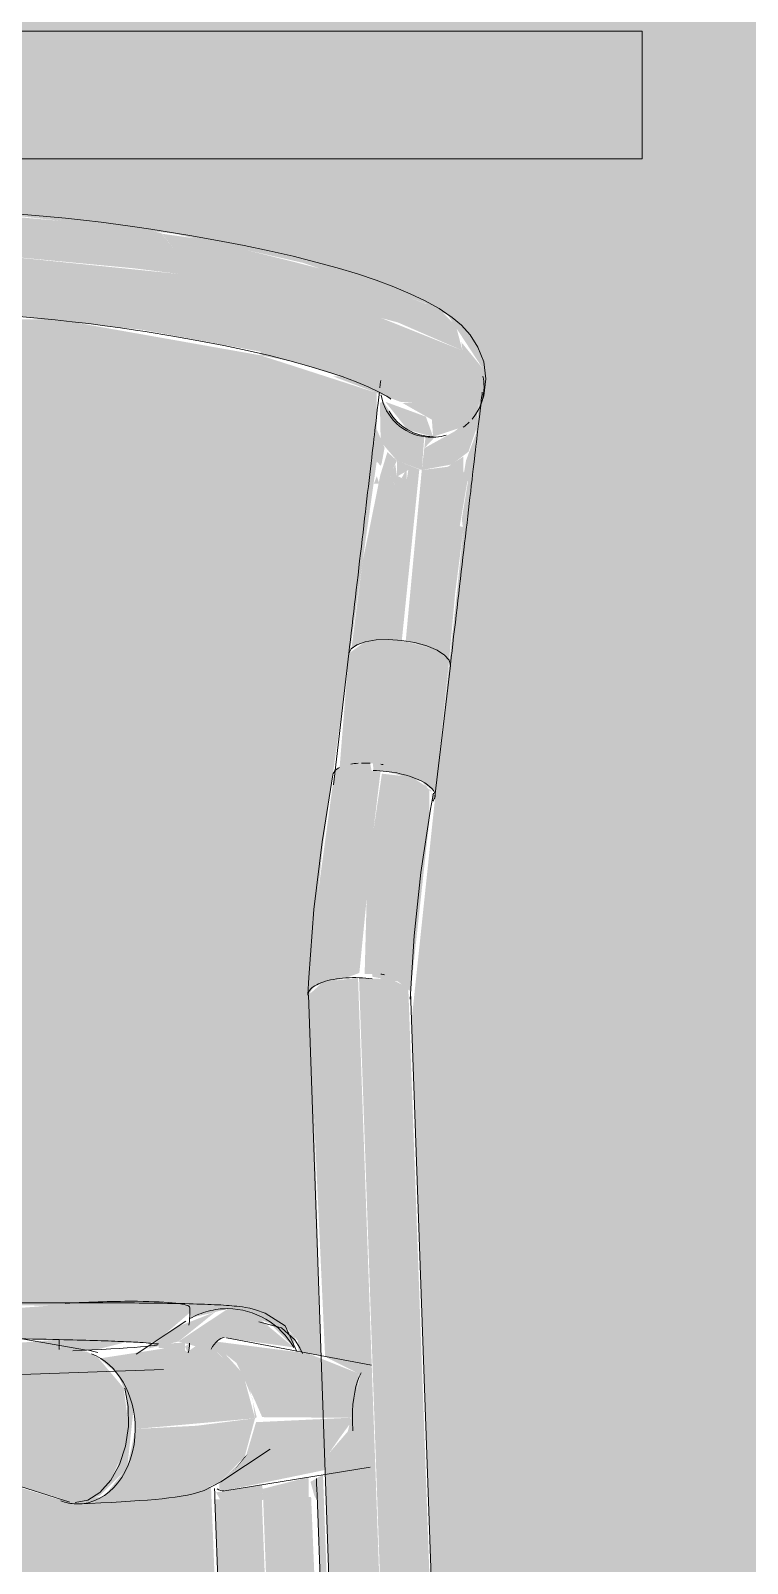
# Model space of a CAD drawing. Header units: inches. Extents: x 20426 to 36348, y -461 to 673.
# Drawn here: x 29150.27 to 29157.29, y 15 to 30.01 of the extents above; entities that cross this region are included whole.
import ezdxf

# ---------------------------------------------------------------- set-up
doc = ezdxf.new("R2010")
doc.units = ezdxf.units.IN
doc.header["$MEASUREMENT"] = 0
doc.layers.add('I-FURN', color=30, linetype='Continuous', lineweight=9)
doc.layers.add('Q-CASE', color=31, linetype='Continuous', lineweight=9)

# ---------------------------------------------------------------- blocks, each defined once
blk = doc.blocks.new('Casework 2 - Casework 1-491120-Elevation - East')
at = {"layer": 'Q-CASE'}
h = blk.add_hatch(color=256, dxfattribs=at)
h.paths.add_polyline_path([(-22613.107, 25.989), (-22612.993, 25.726), (-22612.881, 25.759), (-22613.051, 25.896), (-22613.084, 25.951)], flags=0)
h.paths.add_polyline_path([(-22543.382, 26.785), (-22543.434, 26.876), (-22543.4, 26.803)], flags=0)
h.paths.add_polyline_path([(-22635.053, 0), (-22613.198, 0), (-22612.499, 20.853), (-22613.121, 26.789), (-22612.744, 27.293), (-22611.387, 27.744), (-22610.474, 27.958), (-22609.339, 28.134), (-22607.828, 28.256), (-22604.244, 28.358), (-22604.244, 28.5), (-22608.194, 28.5), (-22608.194, 28.75), (-22614.744, 28.75), (-22614.744, 30), (-22590.744, 30), (-22590.744, 28.75), (-22597.294, 28.75), (-22597.338, 28.5), (-22601.244, 28.5), (-22601.244, 28.333), (-22597.247, 28.236), (-22595.32, 28.018), (-22594.067, 27.734), (-22592.863, 27.338), (-22592.644, 27.219), (-22592.304, 26.699), (-22592.37, 26.061), (-22592.468, 25.798), (-22592.495, 25.635), (-22592.449, 25.592), (-22592.509, 25.225), (-22592.495, 25.105), (-22593, 20.322), (-22592.291, 0), (-22546.787, 0), (-22541.624, 15.816), (-22541.736, 15.97), (-22541.831, 16.344), (-22541.725, 16.717), (-22541.337, 17.162), (-22541.288, 17.162), (-22541.192, 17.681), (-22541.1, 18.288), (-22541.107, 19.038), (-22541.113, 19.041), (-22541.232, 21.021), (-22541.607, 24.278), (-22541.929, 25.475), (-22542.105, 25.819), (-22542.527, 26.471), (-22543.498, 26.863), (-22543.79, 27.107), (-22543.875, 27.235), (-22543.967, 27.37), (-22544.004, 27.627), (-22543.872, 27.741), (-22543.935, 27.79), (-22543.513, 28.128), (-22542.797, 28.264), (-22540.045, 28.339), (-22538.874, 28.33), (-22535.539, 28.249), (-22532.8, 28.061), (-22532.8, 28.75), (-22538.2, 28.75), (-22538.2, 30), (-22532.8, 30), (-22532.8, 36), (-22635.053, 36), (-22635.053, 11.964)], flags=0)
h.paths.add_polyline_path([(-22593.337, 0), (-22593.291, 0), (-22593.868, 15.87), (-22593.99, 15.801), (-22593.95, 15.658), (-22593.925, 15.624), (-22593.361, 0.647)], flags=0)
h.paths.add_polyline_path([(-22610.061, 0), (-22610.061, 0.25), (-22610.744, 0.25), (-22610.691, 0.75), (-22604.244, 0.75), (-22604.244, 16.05), (-22607.869, 16.014), (-22608.29, 15.834), (-22608.625, 15.736), (-22609.354, 15.606), (-22610.128, 15.678), (-22610.625, 15.713), (-22610.575, 15.374), (-22611.153, 0), (-22610.565, 0)], flags=0)
h.paths.add_polyline_path([(-22609.195, 0), (-22596.294, 0), (-22596.294, 0.25), (-22609.195, 0.25), (-22609.195, 0.136)], flags=0)
h.paths.add_polyline_path([(-22594.336, 0), (-22594.964, 15.755), (-22595.314, 15.682), (-22596.466, 15.632), (-22597.03, 15.805), (-22597.17, 15.855), (-22598.045, 16.052), (-22601.244, 16.016), (-22601.244, 0.75), (-22594.744, 0.75), (-22594.798, 0.25), (-22595.428, 0.25), (-22595.428, 0), (-22594.453, 0)], flags=0)
h.paths.add_polyline_path([(-22612.197, 0), (-22612.152, 0), (-22611.543, 15.858), (-22611.643, 15.874), (-22612.152, 1.309)], flags=0)
h.paths.add_polyline_path([(-22533.289, 0), (-22533.325, 15.8), (-22533.248, 15.727), (-22533.249, 15.852), (-22533.296, 15.928), (-22533.723, 16.014), (-22533.87, 15.992), (-22540.623, 15.585), (-22545.738, 0), (-22533.342, 0)], flags=0)
h.paths.add_polyline_path([(-22593.37, 25.57), (-22593.317, 25.57), (-22593.341, 25.645)], flags=0)
h.paths.add_polyline_path([(-22593.886, 17.034), (-22593.998, 20.783), (-22593.868, 22.035), (-22593.479, 24.819), (-22593.341, 25.796), (-22593.293, 25.772), (-22593.265, 25.923), (-22593.341, 26.102), (-22593.341, 26.46), (-22594.481, 26.828), (-22596.479, 27.182), (-22597.167, 27.181), (-22597.737, 26.788), (-22598.151, 26.322), (-22598.554, 25.549), (-22598.679, 25.177), (-22598.737, 24.294), (-22598.515, 18.927), (-22598.316, 18.233), (-22597.878, 17.551), (-22595.171, 17.496), (-22595.171, 17.464), (-22595.159, 17.409), (-22594.984, 17.447), (-22594.798, 17.496), (-22594.211, 17.292), (-22594.112, 17.18), (-22594.108, 17.085), (-22593.994, 17.054), (-22593.946, 17.045)], flags=0)
h.paths.add_polyline_path([(-22611.603, 17.034), (-22611.341, 17.099), (-22611.153, 17.331), (-22610.855, 17.477), (-22610.519, 17.477), (-22610.362, 17.479), (-22610.316, 17.509), (-22609.465, 17.566), (-22607.828, 17.551), (-22607.586, 17.59), (-22607.395, 17.807), (-22607.078, 18.435), (-22606.928, 19.255), (-22606.787, 24.861), (-22606.861, 25.369), (-22607.274, 26.248), (-22607.885, 26.91), (-22608.487, 27.223), (-22609.861, 27.06), (-22611.631, 26.655), (-22612.181, 26.392), (-22611.62, 22.035), (-22611.541, 21.422), (-22611.494, 20.131), (-22611.6, 17.099)], flags=0)
h.paths.add_polyline_path([(-22595.194, 17.073), (-22595.171, 17.159), (-22595.218, 17.126), (-22595.196, 17.074)], flags=0)
h.paths.add_polyline_path([(-22610.511, 17.079), (-22610.271, 17.149), (-22610.316, 17.159), (-22610.516, 17.089)], flags=0)
h.paths.add_polyline_path([(-22534.024, 17.522), (-22534.024, 17.599), (-22533.993, 17.52)], flags=0)
h.paths.add_polyline_path([(-22533.668, 17.453), (-22532.8, 17.568), (-22532.8, 26.992), (-22535.167, 27.225), (-22535.478, 26.833), (-22535.591, 26.537), (-22535.743, 26.104), (-22535.785, 25.435), (-22535.725, 24.685), (-22535.589, 24.022), (-22535.065, 20.75), (-22534.824, 18.914), (-22534.597, 18.308), (-22534.243, 17.711), (-22534.145, 17.625), (-22533.972, 17.488), (-22533.675, 17.455)], flags=0)
h.paths.add_polyline_path([(-22606.447, 19.006), (-22606.499, 19.016), (-22606.45, 19.006)], flags=0)
h.paths.add_polyline_path([(-22593.121, 25.478), (-22593.16, 25.761), (-22593.214, 25.655), (-22593.135, 25.505)], flags=0)
h.paths.add_polyline_path([(-22593.049, 25.605), (-22593.049, 25.718), (-22593.097, 25.628)], flags=0)
h.paths.add_polyline_path([(-22607.265, 26.246), (-22607.579, 26.654), (-22607.266, 26.248)], flags=0)
h.paths.add_polyline_path([(-22543.434, 27.078), (-22543.232, 27.181), (-22543.308, 27.212), (-22543.331, 27.15), (-22543.425, 27.084)], flags=0)
h.paths.add_polyline_path([(-22543.564, 27.076), (-22543.437, 27.107), (-22543.458, 27.169), (-22543.561, 27.078)], flags=0)
blk = doc.blocks.new('Falcon 7700 Series Pedestal Base - 24_ x 30_ x 30_ - Wheelchair Height-460523-Elevation - East')
at = {"layer": 'I-FURN'}
blk.add_hatch(color=256, dxfattribs=at).paths.add_polyline_path([(-22602.986, 28.75), (-22590.744, 28.75), (-22590.744, 30), (-22614.744, 30), (-22614.744, 28.75), (-22607.828, 28.75)], flags=0)
for p, q in [((-22614.744, 30), (-22590.744, 30)), ((-22590.744, 30), (-22590.744, 28.75)), ((-22590.744, 28.75), (-22614.744, 28.75))]:
    blk.add_line(p, q, dxfattribs=at)
blk = doc.blocks.new('HermanMiller_Collection_Air-Chair_SideChair_Arms - Arms-457867-Elevation - East')
at = {"layer": 'I-FURN'}
for points in [[(-22595.275, 27.624), (-22595.323, 27.864), (-22595.452, 28.025), (-22595.724, 28.083), (-22597.364, 28.224), (-22597.296, 28.032), (-22597.228, 27.821), (-22597.202, 27.904), (-22597.104, 27.811), (-22595.724, 27.68)], [(-22592.503, 26.875), (-22592.567, 27.119), (-22592.745, 27.293), (-22593.705, 27.63), (-22595.015, 27.958), (-22595.444, 28.018), (-22595.323, 27.864), (-22595.275, 27.624), (-22593.589, 27.272), (-22593.133, 27.149)], [(-22592.987, 26.362), (-22592.745, 26.438), (-22592.567, 26.625), (-22592.503, 26.875), (-22593.303, 27.195), (-22594.067, 27.401), (-22595.275, 27.624), (-22595.323, 27.37), (-22595.452, 27.169), (-22595.628, 27.076), (-22594.477, 26.863), (-22593.303, 26.499)], [(-22592.79, 26.031), (-22592.513, 26.123), (-22592.358, 26.274), (-22592.307, 26.52), (-22592.304, 26.699), (-22592.503, 26.875), (-22592.567, 26.625), (-22592.745, 26.438), (-22592.987, 26.362), (-22592.802, 26.198), (-22592.79, 26.032)], [(-22592.304, 26.699), (-22592.513, 26.956), (-22592.503, 26.875)], [(-22592.901, 25.705), (-22592.876, 26.032), (-22593.112, 26.132), (-22593.278, 26.373), (-22593.311, 26.362), (-22593.303, 25.982), (-22593.143, 25.796), (-22592.904, 25.706)], [(-22592.633, 23.844), (-22592.574, 24.501), (-22592.491, 25.143), (-22592.529, 25.156), (-22592.454, 25.597), (-22592.495, 25.696), (-22592.495, 25.836), (-22592.646, 25.737), (-22592.901, 25.705), (-22593.058, 24.032), (-22592.751, 23.942), (-22592.677, 23.894)], [(-22593.246, 22.754), (-22593.096, 24.038), (-22593.455, 24.024), (-22593.615, 23.91), (-22593.705, 22.794), (-22593.406, 22.835), (-22593.378, 22.832), (-22593.375, 22.763), (-22593.303, 22.758)], [(-22592.772, 22.509), (-22592.633, 23.844), (-22592.751, 23.942), (-22593.096, 24.038), (-22593.246, 22.754), (-22592.901, 22.658), (-22592.783, 22.559)], [(-22594.015, 20.565), (-22593.948, 20.657), (-22593.644, 20.734), (-22593.512, 20.782), (-22593.375, 22.17), (-22593.304, 22.758), (-22593.392, 22.762), (-22593.406, 22.835), (-22593.705, 22.794), (-22593.754, 22.756), (-22593.965, 21.208), (-22594.007, 20.668)], [(-22593.01, 20.598), (-22592.827, 22.275), (-22592.828, 22.59), (-22593.001, 22.7), (-22593.291, 22.733), (-22593.433, 21.782), (-22593.46, 20.771), (-22593.387, 20.771), (-22593.382, 20.744), (-22593.135, 20.699), (-22593.01, 20.602)], [(-22592.799, 22.46), (-22592.772, 22.509), (-22592.902, 22.659), (-22592.807, 22.565), (-22592.799, 22.462)], [(-22593.182, 0), (-22592.791, 0), (-22593.525, 20.735), (-22593.868, 20.693), (-22594.01, 20.565), (-22593.847, 17.026), (-22593.53, 16.866), (-22593.505, 16.829), (-22593.624, 16.295), (-22593.81, 16.079), (-22593.847, 15.914), (-22593.242, 0)], [(-22592.791, 0), (-22592.291, 0), (-22593.033, 20.638), (-22593.303, 20.769), (-22593.303, 20.724), (-22593.515, 20.734), (-22592.917, 3.606)], [(-22595.771, 16.344), (-22595.818, 16.719), (-22596.07, 17.016), (-22596.178, 17.074), (-22597.137, 17.205), (-22597.523, 17.353), (-22597.59, 17.353), (-22597.741, 17.42), (-22597.896, 17.57), (-22597.967, 17.57), (-22598.08, 17.42), (-22597.463, 16.86), (-22596.747, 16.537), (-22596.456, 16.48)], [(-22596.304, 15.6), (-22596.083, 15.677), (-22595.945, 15.816), (-22595.8, 16.151), (-22595.771, 16.344), (-22596.934, 16.614), (-22597.556, 16.904), (-22598.08, 17.42), (-22598.437, 17.188), (-22598.663, 17.065), (-22598.145, 16.395), (-22596.815, 15.748), (-22596.381, 15.622)], [(-22595.597, 17.102), (-22595.282, 17.174), (-22594.922, 17.464), (-22595.283, 17.323), (-22595.576, 17.112)], [(-22594.533, 16.423), (-22594.517, 16.434), (-22594.612, 16.816), (-22594.868, 17.1), (-22594.902, 17.18), (-22594.836, 17.212), (-22594.154, 17.117), (-22594.513, 17.417), (-22594.798, 17.496), (-22595.282, 17.174), (-22594.902, 17.069), (-22594.634, 16.798), (-22594.559, 16.617)], [(-22594.154, 17.117), (-22594.144, 17.219), (-22594.29, 17.345), (-22594.426, 17.393), (-22594.216, 17.18)], [(-22596.451, 17.096), (-22596.451, 17.193), (-22596.934, 17.155), (-22596.588, 17.108)], [(-22596.276, 17.082), (-22596.085, 17.096), (-22595.783, 17.171), (-22596.451, 17.193), (-22596.434, 17.095), (-22596.284, 17.083)], [(-22595.705, 16.318), (-22594.533, 16.423), (-22594.634, 16.798), (-22594.908, 17.073), (-22595.088, 17.148), (-22595.194, 17.073), (-22595.295, 17.126), (-22596.055, 17.009), (-22595.875, 16.853), (-22595.724, 16.499)], [(-22595.218, 17.086), (-22595.218, 17.165), (-22595.476, 17.149), (-22595.476, 17.112), (-22595.237, 17.096)], [(-22593.58, 16.428), (-22593.514, 16.825), (-22593.526, 16.864), (-22594.015, 17.058), (-22594.908, 17.173), (-22594.908, 17.118), (-22594.714, 16.964), (-22594.538, 16.606), (-22594.463, 16.434), (-22593.607, 16.428)], [(-22596.135, 15.606), (-22595.128, 15.697), (-22594.883, 15.793), (-22594.634, 16.048), (-22594.533, 16.423), (-22595.103, 16.35), (-22595.705, 16.318), (-22595.783, 15.945), (-22595.995, 15.677)], [(-22594.836, 15.713), (-22593.847, 15.917), (-22593.811, 16.077), (-22593.703, 16.233), (-22593.579, 16.403), (-22593.607, 16.428), (-22594.523, 16.385), (-22594.624, 16.045), (-22594.883, 15.793), (-22594.883, 15.727)], [(-22594.753, 15.893), (-22594.609, 16.066), (-22594.634, 16.048), (-22594.724, 15.93)], [(-22594.699, 15.619), (-22594.453, 15.624), (-22594.462, 15.774), (-22594.914, 15.697), (-22594.871, 15.621), (-22594.798, 15.619)], [(-22594.453, 15.624), (-22594.007, 15.651), (-22594.01, 15.847), (-22594.459, 15.732), (-22594.458, 15.713)], [(-22593.994, 0), (-22593.866, 0), (-22594.466, 15.624), (-22594.924, 15.63), (-22594.284, 0), (-22593.994, 0)], [(-22593.504, 0), (-22593.337, 0), (-22593.984, 15.654), (-22594.453, 15.624), (-22593.866, 0), (-22593.504, 0)]]:
    blk.add_hatch(color=256, dxfattribs=at).paths.add_polyline_path(points, flags=0)
h = blk.add_hatch(color=256, dxfattribs=at)
h.paths.add_polyline_path([(-22595.628, 27.076), (-22595.452, 27.169), (-22595.323, 27.37), (-22595.275, 27.624), (-22597.164, 27.816), (-22596.997, 27.323), (-22597.097, 27.259), (-22597.051, 27.227), (-22595.724, 27.087)], flags=0)
h.paths.add_polyline_path([(-22597.342, 27.402), (-22597.228, 27.501), (-22597.205, 27.79), (-22597.223, 27.821), (-22597.281, 27.825), (-22597.34, 27.405)], flags=0)
h = blk.add_hatch(color=256, dxfattribs=at)
h.paths.add_polyline_path([(-22592.987, 26.362), (-22593.588, 26.623), (-22593.772, 26.623), (-22593.112, 26.373)], flags=0)
h.paths.add_polyline_path([(-22594.13, 26.758), (-22594.477, 26.863), (-22594.477, 26.828)], flags=0)
h = blk.add_hatch(color=256, dxfattribs=at)
h.paths.add_polyline_path([(-22592.802, 26.198), (-22592.987, 26.362), (-22593.091, 26.362), (-22592.861, 26.231)], flags=0)
h.paths.add_polyline_path([(-22592.79, 26.031), (-22592.861, 26.228), (-22593.258, 26.373), (-22593.04, 26.1), (-22592.802, 26.033)], flags=0)
h = blk.add_hatch(color=256, dxfattribs=at)
h.paths.add_polyline_path([(-22592.876, 25.919), (-22592.771, 26.03), (-22592.864, 26.029)], flags=0)
h.paths.add_polyline_path([(-22592.901, 25.705), (-22592.605, 25.76), (-22592.444, 25.884), (-22592.358, 26.133), (-22592.358, 26.274), (-22592.575, 26.086), (-22592.876, 25.919), (-22592.901, 25.706)], flags=0)
h = blk.add_hatch(color=256, dxfattribs=at)
h.paths.add_polyline_path([(-22593.143, 25.796), (-22593.143, 25.519), (-22593.214, 25.655)], flags=0)
h.paths.add_polyline_path([(-22593.293, 25.772), (-22593.355, 25.803), (-22593.303, 25.746)], flags=0)
h.paths.add_polyline_path([(-22593.592, 23.956), (-22593.454, 24.024), (-22593.096, 24.038), (-22592.925, 25.711), (-22593.143, 25.796), (-22593.237, 25.881), (-22593.307, 25.655), (-22593.411, 25.139), (-22593.479, 24.819), (-22593.587, 23.977)], flags=0)
h.paths.add_polyline_path([(-22593.049, 25.605), (-22593.135, 25.645), (-22593.033, 25.705)], flags=0)
h = blk.add_hatch(color=256, dxfattribs=at)
h.paths.add_polyline_path([(-22595.569, 17.158), (-22595.476, 17.194), (-22595.171, 17.457), (-22595.171, 17.508), (-22596.024, 17.564), (-22597.724, 17.437), (-22597.511, 17.348), (-22597.14, 17.206), (-22595.642, 17.164)], flags=0)
h.paths.add_polyline_path([(-22609.916, 17.16), (-22608.858, 17.198), (-22608.17, 17.254), (-22607.775, 17.474), (-22609.805, 17.57), (-22610.316, 17.456), (-22610.271, 17.36), (-22609.933, 17.161)], flags=0)
h.paths.add_polyline_path([(-22607.309, 17.336), (-22607.318, 17.373), (-22607.318, 17.342)], flags=0)
h = blk.add_hatch(color=256, dxfattribs=at)
h.paths.add_polyline_path([(-22596.306, 15.599), (-22596.408, 15.63), (-22596.419, 15.622)], flags=0)
h.paths.add_polyline_path([(-22597.336, 15.9), (-22598.237, 16.513), (-22598.705, 17.065), (-22598.704, 17.008), (-22598.391, 16.583), (-22598.145, 16.359), (-22597.728, 16.068), (-22597.393, 15.92)], flags=0)
h = blk.add_hatch(color=256, dxfattribs=at)
h.paths.add_polyline_path([(-22596.284, 15.585), (-22596.051, 15.666), (-22595.8, 15.917), (-22595.783, 15.945), (-22595.724, 16.499), (-22595.783, 16.695), (-22595.791, 16.625), (-22595.778, 16.297), (-22595.888, 15.919), (-22596.051, 15.697), (-22596.307, 15.6), (-22596.332, 15.594)], flags=0)
h.paths.add_polyline_path([(-22595.935, 16.896), (-22596.058, 17.011), (-22595.967, 16.927)], flags=0)
for p, q in [((-22593.615, 23.908), (-22593.765, 22.625)), ((-22592.772, 22.509), (-22592.621, 23.793)), ((-22594.01, 20.567), (-22593.291, 0)), ((-22592.291, 0), (-22593.01, 20.602)), ((-22595.953, 17.552), (-22597.879, 17.552)), ((-22595.171, 17.419), (-22595.171, 17.508)), ((-22595.171, 17.41), (-22595.171, 17.508)), ((-22595.21, 17.373), (-22595.698, 17.049)), ((-22596.451, 17.193), (-22596.451, 17.096)), ((-22593.393, 16.943), (-22594.811, 17.211)), ((-22596.192, 17.091), (-22596.183, 17.091)), ((-22596.162, 17.09), (-22596.072, 17.066)), ((-22594.867, 15.8), (-22594.385, 16.12)), ((-22594.83, 15.714), (-22593.405, 15.945)), ((-22594.925, 15.629), (-22594.337, 0)), ((-22593.336, 0), (-22593.925, 15.666))]:
    blk.add_line(p, q, dxfattribs=at)
at = {"layer": 'I-FURN', "flags": 128}
for points in [[(-22595.552, 28.064), (-22595.709, 28.087), (-22595.872, 28.109), (-22596.039, 28.13), (-22596.212, 28.15), (-22596.389, 28.169), (-22596.57, 28.187), (-22596.756, 28.204), (-22596.945, 28.219), (-22597.139, 28.233), (-22597.335, 28.246), (-22597.408, 28.251)], [(-22592.73, 27.285), (-22592.867, 27.361), (-22593.016, 27.431), (-22593.175, 27.499), (-22593.347, 27.563), (-22593.531, 27.624), (-22593.728, 27.684), (-22593.937, 27.741), (-22594.159, 27.797), (-22594.394, 27.851), (-22594.641, 27.903), (-22594.899, 27.953), (-22595.17, 28.001), (-22595.452, 28.048), (-22595.552, 28.064)], [(-22595.704, 27.075), (-22595.85, 27.097), (-22596.002, 27.118), (-22596.159, 27.138), (-22596.322, 27.156), (-22596.491, 27.174), (-22596.663, 27.191), (-22596.841, 27.207), (-22597.023, 27.222), (-22597.208, 27.236), (-22597.397, 27.248), (-22597.458, 27.252)], [(-22592.274, 26.597), (-22592.295, 26.764), (-22592.351, 26.909), (-22592.427, 27.028), (-22592.513, 27.122), (-22592.603, 27.199), (-22592.698, 27.265), (-22592.73, 27.285)], [(-22593.243, 26.427), (-22593.324, 26.471), (-22593.424, 26.519), (-22593.543, 26.569), (-22593.68, 26.62), (-22593.834, 26.671), (-22594.005, 26.723), (-22594.191, 26.774), (-22594.393, 26.825), (-22594.609, 26.874), (-22594.839, 26.923), (-22595.083, 26.97), (-22595.339, 27.016), (-22595.609, 27.06), (-22595.704, 27.075)], [(-22593.311, 26.509), (-22593.307, 26.543), (-22593.304, 26.569), (-22593.302, 26.582)], [(-22592.274, 26.597), (-22592.295, 26.431), (-22592.334, 26.32)], [(-22593.344, 26.222), (-22593.336, 26.295), (-22593.328, 26.36), (-22593.322, 26.417), (-22593.316, 26.467)], [(-22593.205, 26.4), (-22593.213, 26.407), (-22593.239, 26.424), (-22593.243, 26.427)], [(-22592.309, 26.466), (-22592.311, 26.446), (-22592.315, 26.417), (-22592.319, 26.381), (-22592.324, 26.337), (-22592.33, 26.285), (-22592.337, 26.226), (-22592.345, 26.158), (-22592.351, 26.106)], [(-22593.615, 23.91), (-22593.607, 23.976), (-22593.599, 24.043), (-22593.591, 24.112), (-22593.583, 24.181), (-22593.575, 24.251), (-22593.567, 24.321), (-22593.558, 24.391), (-22593.55, 24.462), (-22593.542, 24.533), (-22593.533, 24.605), (-22593.525, 24.676), (-22593.517, 24.747), (-22593.509, 24.817), (-22593.5, 24.888), (-22593.492, 24.958), (-22593.484, 25.027), (-22593.476, 25.095), (-22593.468, 25.163), (-22593.46, 25.23), (-22593.453, 25.295), (-22593.445, 25.36), (-22593.438, 25.423), (-22593.431, 25.485), (-22593.423, 25.545), (-22593.417, 25.604), (-22593.41, 25.662), (-22593.403, 25.717), (-22593.397, 25.771), (-22593.391, 25.823), (-22593.385, 25.872), (-22593.38, 25.92), (-22593.374, 25.966), (-22593.369, 26.009), (-22593.364, 26.05), (-22593.36, 26.089), (-22593.356, 26.125), (-22593.352, 26.159), (-22593.348, 26.19), (-22593.345, 26.219), (-22593.344, 26.222)], [(-22592.351, 26.106), (-22592.354, 26.078), (-22592.358, 26.047), (-22592.362, 26.014), (-22592.366, 25.978), (-22592.371, 25.939), (-22592.375, 25.898), (-22592.38, 25.855), (-22592.386, 25.81), (-22592.391, 25.763), (-22592.397, 25.713), (-22592.403, 25.662), (-22592.409, 25.608), (-22592.416, 25.553), (-22592.422, 25.496), (-22592.429, 25.437), (-22592.436, 25.377), (-22592.444, 25.315), (-22592.451, 25.252), (-22592.458, 25.188), (-22592.466, 25.122), (-22592.474, 25.056), (-22592.482, 24.988), (-22592.49, 24.92), (-22592.498, 24.851), (-22592.506, 24.781), (-22592.514, 24.711), (-22592.522, 24.64), (-22592.531, 24.569), (-22592.539, 24.498), (-22592.547, 24.427), (-22592.556, 24.356), (-22592.564, 24.285), (-22592.572, 24.214), (-22592.58, 24.144), (-22592.589, 24.074), (-22592.597, 24.005), (-22592.605, 23.936), (-22592.613, 23.869), (-22592.62, 23.802), (-22592.621, 23.793)], [(-22593.096, 24.038), (-22593.226, 24.046), (-22593.347, 24.042), (-22593.454, 24.024), (-22593.537, 23.995), (-22593.592, 23.956), (-22593.615, 23.91)], [(-22592.621, 23.793), (-22592.633, 23.844), (-22592.677, 23.894), (-22592.751, 23.942), (-22592.851, 23.984), (-22592.968, 24.016), (-22593.096, 24.038)], [(-22593.77, 22.723), (-22593.877, 22.064), (-22593.956, 21.402), (-22594.006, 20.737), (-22594.015, 20.568)], [(-22593.016, 20.525), (-22592.975, 21.147), (-22592.909, 21.767), (-22592.815, 22.384), (-22592.787, 22.541)], [(-22596.183, 17.091), (-22597.432, 17.309), (-22597.746, 17.477), (-22597.893, 17.599), (-22597.97, 17.682)], [(-22594.123, 17.078), (-22594.237, 17.328), (-22594.433, 17.452), (-22594.529, 17.486), (-22594.585, 17.5), (-22594.625, 17.508), (-22594.657, 17.513), (-22594.685, 17.517), (-22594.711, 17.52), (-22594.736, 17.522), (-22594.761, 17.524), (-22594.787, 17.526), (-22594.813, 17.528), (-22594.841, 17.53), (-22594.869, 17.532), (-22594.899, 17.533), (-22594.929, 17.535), (-22594.961, 17.536), (-22594.995, 17.538), (-22595.029, 17.539), (-22595.065, 17.54), (-22595.102, 17.541), (-22595.14, 17.542), (-22595.179, 17.544), (-22595.219, 17.545), (-22595.26, 17.546), (-22595.302, 17.546), (-22595.345, 17.547), (-22595.389, 17.548), (-22595.434, 17.549), (-22595.479, 17.549), (-22595.525, 17.55), (-22595.572, 17.551), (-22595.619, 17.551), (-22595.666, 17.551), (-22595.714, 17.552), (-22595.762, 17.552), (-22595.811, 17.552), (-22595.859, 17.552), (-22595.908, 17.552), (-22595.953, 17.552)], [(-22594.865, 17.494), (-22594.868, 17.493), (-22594.873, 17.493)], [(-22594.495, 17.368), (-22594.274, 17.308), (-22594.145, 17.192), (-22594.093, 17.112), (-22594.068, 17.057)], [(-22596.347, 15.602), (-22597.622, 16.006), (-22598.035, 16.249), (-22598.367, 16.524), (-22598.625, 16.825), (-22598.829, 17.174)], [(-22595.489, 17.141), (-22595.498, 17.14), (-22595.521, 17.136), (-22595.556, 17.132), (-22595.601, 17.127), (-22595.655, 17.122), (-22595.717, 17.117), (-22595.786, 17.112), (-22595.862, 17.107), (-22595.946, 17.102), (-22596.036, 17.097), (-22596.132, 17.092), (-22596.235, 17.087), (-22596.316, 17.084)], [(-22595.429, 16.901), (-22600.716, 16.715), (-22606.007, 16.74), (-22610.06, 16.903)], [(-22595.809, 16.717), (-22595.774, 16.537), (-22595.771, 16.344)], [(-22595.771, 16.344), (-22595.8, 16.151), (-22595.859, 15.97), (-22595.945, 15.816), (-22596.051, 15.697), (-22596.17, 15.622), (-22596.294, 15.597)], [(-22594.867, 15.8), (-22595.031, 15.716), (-22595.125, 15.687), (-22595.194, 15.671), (-22595.256, 15.659), (-22595.316, 15.651), (-22595.377, 15.643), (-22595.443, 15.636), (-22595.512, 15.629), (-22595.587, 15.623), (-22595.667, 15.617), (-22595.753, 15.611), (-22595.844, 15.605), (-22595.94, 15.6), (-22596.042, 15.595), (-22596.15, 15.589), (-22596.253, 15.585)], [(-22593.932, 15.833), (-22593.93, 15.78), (-22593.928, 15.727), (-22593.926, 15.674), (-22593.925, 15.666)], [(-22594.929, 15.737), (-22594.927, 15.687), (-22594.925, 15.636), (-22594.925, 15.629)]]:
    blk.add_lwpolyline(points, dxfattribs=at)
at = {"layer": 'I-FURN'}
for centre, major_axis, ratio, start_param, end_param in [((-22592.79, 26.525), (-0.456, 0.205), 0.985548, 3.559648, 3.77259), ((-22592.806, 26.524), (-0.497, 0.058), 0.996697, 0.291719, 1.570796), ((-22592.79, 26.525), (-0.456, 0.205), 0.985548, 2.863562, 3.559648), ((-22592.79, 26.525), (-0.456, 0.205), 0.985548, 0.941654, 1.988852), ((-22592.79, 26.525), (-0.456, 0.205), 0.985548, 2.621732, 2.77425), ((-22592.806, 26.524), (-0.497, 0.058), 0.996697, 1.570796, 1.977825), ((-22593.278, 22.632), (-0.492, 0.091), 0.372964, 5.304968, 5.482299), ((-22593.278, 22.632), (-0.492, 0.091), 0.372964, 5.043169, 5.225179), ((-22593.278, 22.632), (-0.492, 0.091), 0.372964, 4.781369, 4.83204), ((-22593.278, 22.632), (-0.492, 0.091), 0.372964, 5.828567, 6.352165), ((-22593.268, 22.567), (-0.497, 0.058), 0.378209, 4.712389, 4.974188), ((-22593.268, 22.567), (-0.497, 0.058), 0.378209, 3.141593, 4.712389), ((-22593.268, 22.567), (-0.497, 0.058), 0.378209, 2.879793, 3.141593), ((-22593.515, 20.546), (-0.5, 0.021), 0.37811, 5.252179, 5.511779), ((-22593.515, 20.546), (-0.5, 0.021), 0.37811, 4.990743, 5.252059), ((-22593.515, 20.546), (-0.5, 0.021), 0.37811, 4.72858, 4.99038), ((-22593.515, 20.546), (-0.5, 0.021), 0.37811, 4.466781, 4.72858), ((-22593.51, 20.585), (0.5, 0.017), 0.394137, 1.047198, 1.126997), ((-22593.515, 20.546), (-0.5, 0.021), 0.37811, 5.775778, 6.299377), ((-22593.515, 20.546), (-0.5, 0.021), 0.37811, 5.513979, 5.769101), ((-22594.836, 16.463), (0.01, 0.75), 0.341812, 0.037145, 0.560744), ((-22596.284, 16.334), (-0.032, 0.749), 0.771517, 4.657506, 5.966503), ((-22593.409, 16.444), (0.006, 0.5), 0.341812, 0.560744, 1.607941), ((-22593.409, 16.444), (0.006, 0.5), 0.341812, 1.607941, 1.869741), ((-22596.284, 16.334), (-0.032, 0.749), 0.771517, 3.08671, 4.657506), ((-22596.284, 16.334), (-0.032, 0.749), 0.771517, 2.82491, 3.08671), ((-22594.836, 16.463), (0.01, 0.75), 0.341812, 2.916938, 3.178737)]:
    blk.add_ellipse(centre, major_axis=major_axis, ratio=ratio, start_param=start_param, end_param=end_param, dxfattribs=at)
for points, knots in [([(-22595.171, 17.508), (-22595.171, 17.525), (-22595.266, 17.553), (-22595.615, 17.571), (-22596.02, 17.566), (-22596.269, 17.555), (-22596.391, 17.548)], [-1, -1, -1, -1, -0.7, -0.4, -0.2, 0, 0, 0, 0]), ([(-22597.132, 17.206), (-22597.083, 17.205), (-22596.838, 17.201), (-22596.615, 17.197), (-22596.451, 17.193)], [-0.6223796, -0.6223796, -0.6223796, -0.6223796, -0.5, 0, 0, 0, 0])]:
    blk.add_open_spline(points, degree=3, knots=knots, dxfattribs=at)
for points in [[(-22595.182, 17.333), (-22595.177, 17.356), (-22595.174, 17.382), (-22595.173, 17.41)], [(-22594.798, 17.496), (-22594.863, 17.497), (-22594.993, 17.48), (-22595.113, 17.431), (-22595.17, 17.399)], [(-22594.154, 17.117), (-22594.219, 17.231), (-22594.409, 17.424), (-22594.669, 17.495), (-22594.798, 17.496)], [(-22596.451, 17.193), (-22596.327, 17.19), (-22596.1, 17.184), (-22595.835, 17.175), (-22595.648, 17.165), (-22595.578, 17.16), (-22595.556, 17.157)], [(-22595.556, 17.157), (-22595.529, 17.154), (-22595.503, 17.152), (-22595.478, 17.151)], [(-22595.173, 17.159), (-22595.174, 17.123), (-22595.178, 17.092), (-22595.187, 17.063)]]:
    blk.add_open_spline(points, degree=3, dxfattribs=at)

msp = doc.modelspace()

# ---------------------------------------------------------------- block references
at = {"layer": 'I-FURN'}
for name in ['Falcon 7700 Series Pedestal Base - 24_ x 30_ x 30_ - Wheelchair Height-460523-Elevation - East', 'HermanMiller_Collection_Air-Chair_SideChair_Arms - Arms-457867-Elevation - East']:
    msp.add_blockref(name, (51747.003, 0), dxfattribs=at)
at = {"layer": 'Q-CASE'}
msp.add_blockref('Casework 2 - Casework 1-491120-Elevation - East', (51747.003, 0), dxfattribs=at)

doc.saveas('drawing.dxf')
